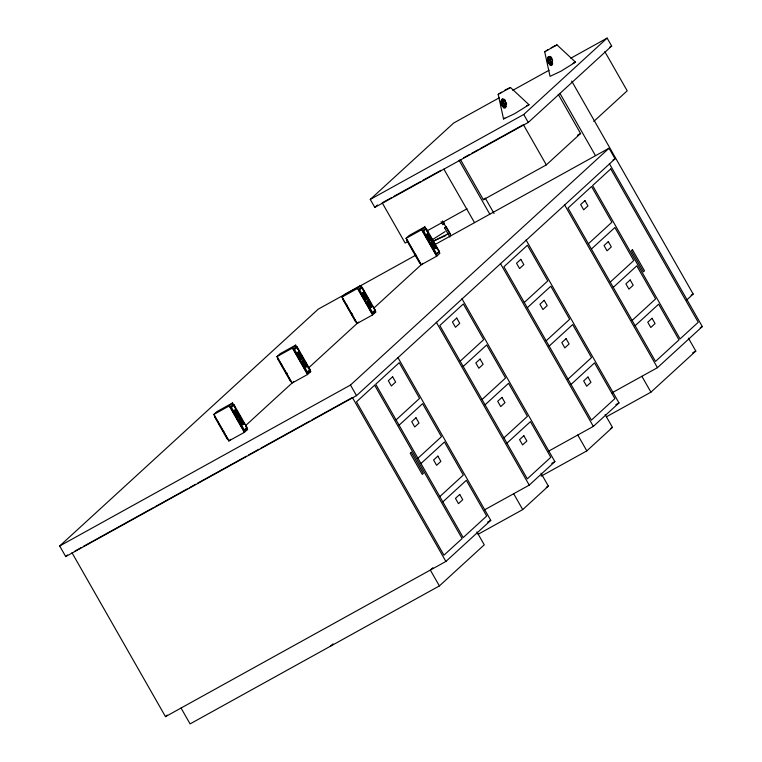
<?xml version="1.0" encoding="UTF-8"?>
<svg xmlns="http://www.w3.org/2000/svg" width="762" height="762" viewBox="0 0 762 762"><rect width="100%" height="100%" fill="white"/><g stroke="black" fill="none" stroke-linecap="round" stroke-linejoin="round"><path stroke-width="1.14" d="M235.525 411.185L237.268 414.252L236.887 414.604L235.134 411.537L235.525 411.185L237.268 414.252M240.154 419.31L241.525 422.729L241.906 422.377L240.154 419.31L239.582 420.529M298.209 354.454L298.666 353.339L300.418 356.406L299.256 356.292M302.733 362.693L303.305 361.464L305.057 364.531L303.895 364.417M363.569 294.742L363.731 293.751L365.484 296.818L364.312 296.694M368.951 304.819L367.789 303.095L368.856 302.543L368.913 301.371L368.97 302.438L368.208 302.866L367.979 302.228L368.36 301.876L369.37 304.59M427.377 236.144L427.834 235.029L429.587 238.096L428.425 237.973M432.54 244.05L433.016 242.659L433.073 243.716L432.311 244.145L432.083 243.507L432.473 243.154L433.473 245.869M500.977 102.184L501.987 99.26L503.568 99.079A4.639 2.429 58.4 0 1 505.216 100.174M547.487 59.588L548.488 56.664L550.069 56.483A4.639 2.429 58.4 0 1 551.717 57.579M246.85 427.272L246.707 428.206L243.764 430.901L230.191 407.108L233.134 404.412L234.058 404.851L246.85 427.272L243.764 430.901M309.991 369.437L309.848 370.37L306.915 373.056L293.341 349.263L296.275 346.567L297.209 347.015L309.991 369.437L306.915 373.056M375.056 309.839L374.914 310.772L371.97 313.468L358.397 289.665L361.34 286.979L362.264 287.417L375.056 309.839L371.97 313.468M439.16 251.117L439.017 252.051L436.074 254.746L422.5 230.953L425.444 228.257L426.368 228.695L439.16 251.117L436.074 254.746M501.406 103.803L501.739 102.565L503.053 103.051L504.034 104.775L503.711 106.013L502.387 105.527L501.406 103.803L502.177 102.289M547.907 61.208L548.688 59.693L547.907 61.208L548.897 62.932L550.65 63.141L549.335 62.665L548.354 60.931M550.212 63.417L550.545 62.179L549.554 60.455L548.24 59.969M368.227 304.981L368.941 304.571L370.989 307.362L371.589 305.962C370.675 306.124 369.808 304.057 371.037 306.838L371.713 306.467L370.313 307.734M429.844 238.249C430.482 240.754 430.501 236.553 428.263 239.049L427.72 238.077L428.396 237.706L430.454 240.497L431.035 239.087M506.159 103.041L505.063 101.117L502.863 100.308L501.386 101.222C499.986 103.156 501.472 105.699 503.291 106.756L504.673 106.985L506.159 106.07M506.711 103.994L505.225 104.908L504.673 106.985M552.66 60.436L551.564 58.522L549.373 57.712L547.888 58.617C546.487 60.56 547.973 63.103 549.793 64.16L551.174 64.389L552.66 63.475M239.268 418.043L238.735 416.595L239.382 417.938M366.979 299.152L367.484 300.609M431.044 240.44L431.74 241.802M501.987 99.26L501.348 100.098A4.639 2.429 58.4 0 0 501.377 101.937M548.488 56.664L547.764 57.55A4.639 2.429 58.4 0 0 547.878 59.341M570.833 58.188L607.133 38.1L611.667 46.063L528.276 122.453L374.799 207.388L370.256 199.425L453.657 123.034L499.281 97.784M374.799 207.388L377.438 204.978M505.901 89.621L510.511 87.506L529.019 104.746L514.417 113.814L503.539 118.948L498.186 94.364L498.719 93.993M552.86 46.787L557.012 44.901L575.52 62.151L560.927 71.218L550.05 76.352L544.697 51.768L545.221 51.387M510.511 87.506L498.186 94.364M557.012 44.901L544.697 51.768M443.894 169.154L474.516 222.609M503.539 118.948L504.835 118.034M459.181 160.696L460.438 159.534L483.365 199.73L546.325 164.887L580.596 133.493L558.26 94.326M370.256 199.425L523.732 114.49L607.133 38.1M434.559 244.783L609.038 148.219L615.067 158.801L356.521 395.63L65.713 556.574L59.684 545.992L318.23 309.162L415.862 255.137M245.85 426.358L247.593 429.406L244.383 432.349L228.819 440.96L213.731 414.518L216.941 411.585L232.505 402.965L235.41 408.051M301.457 355.292L310.734 371.57L307.534 374.504L291.96 383.124L276.882 356.683L280.092 353.739L295.656 345.129L300.295 353.263M372.323 305.867L375.799 311.972L372.589 314.906L357.026 323.526L341.947 297.085L345.148 294.151L360.721 285.531L371.161 303.838M429.463 234.944L439.903 253.251L436.702 256.194L421.129 264.805L406.051 238.363L409.251 235.429L424.825 226.809L428.301 232.915M213.731 414.518L229.305 405.908L232.505 402.965M276.882 356.683L292.456 348.063L295.656 345.129M341.947 297.085L357.511 288.465L360.721 285.531M406.051 238.363L421.615 229.753L424.825 226.809M65.713 556.574L67.466 554.965M230.191 407.108L231.4 407.289L234.058 404.851M293.341 349.263L294.542 349.453L297.209 347.015M358.397 289.665L359.607 289.855L362.264 287.417M422.5 230.953L423.71 231.134L426.368 228.695M233.963 410.889L235.458 409.765L236.41 410.88L235.734 411.261M365.16 297.904L366.712 297.028L363.665 292.332L362.169 293.456L362.845 293.084L363.388 294.58M426.415 235.296L427.777 233.61L429.282 235.515M235.458 409.765L234.077 411.061L235.877 410.261M297.218 353.216L298.609 351.93L299.561 353.044M363.665 292.332L362.283 293.618L363.76 292.513L363.083 292.894M427.777 233.61L426.387 234.896L427.863 233.801L428.72 234.725M297.894 352.844L299.028 352.415L298.352 352.787M236.068 410.689L236.01 411.851L236.068 410.689L237.82 413.756L236.439 413.566M299.209 352.844L299.152 354.006L299.209 352.844L300.961 355.911L300.58 356.264L299.999 355.492L300.961 355.911M364.274 293.246L364.217 294.418L364.274 293.246L366.027 296.313L365.636 296.666L365.065 295.894L366.027 296.313M427.996 234.886L428.377 234.534L430.13 237.601L429.739 237.954L427.996 234.886L427.911 235.925L428.377 234.534M363.922 294.542L364.331 294.313M236.858 413.328L237.82 413.756M429.168 237.173L430.13 237.601M236.41 414.004L235.991 414.233M237.534 415.728C238.887 416.195 236.753 413.08 237.963 415.585M301.114 357.74L300.628 356.568L301.114 357.74L300.438 358.111M366.417 297.923L365.741 296.97L366.417 297.923L365.741 298.294L365.389 297.685M238.173 416.109L238.725 415.242L237.373 416.843L238.049 416.471L237.192 415.538M238.849 415.738L237.468 417.024L238.963 415.9L236.972 411.594L236.306 411.966M366.255 299.037L367.055 298.304M431.159 239.582L430.035 240.011M300.333 357.702L301.2 358.626L300.523 358.997L302 357.902L300.609 359.188L302.104 358.064L300.123 353.749M449.885 237.077L444.637 227.876L446.303 226.352M369.265 301.581L368.313 300.476L367.494 301.228L368.903 304.6M431.149 243.526L430.921 242.878L432.416 241.754L433.368 242.859M302.533 360.969L303.667 360.54M367.589 301.371L368.732 300.952M432.835 242.23L431.025 243.03M240.23 420.205L240.706 418.814L242.449 421.881L241.078 421.691M303.848 360.969L303.79 362.131L303.848 360.969L305.6 364.036L305.21 364.388L304.638 363.617L305.6 364.036M240.001 420.3L240.63 422.358L241.906 422.377M241.487 421.462L242.449 421.881M369.399 304.143L370.656 304.438L370.275 304.79L369.808 303.914M433.502 245.431L434.759 245.726L434.378 246.078L433.921 245.193M483.365 199.73L484.613 198.596M242.659 421.643L243.602 424.043L242.926 424.415L242.145 422.577L242.868 423.52L241.945 424.12L243.383 423.396L242.707 424.634M370.818 305.629L370.151 306.676L369.951 305.714M306.219 364.722L306.753 366.208L305.257 367.332L306.648 366.055L305.181 367.16L305.848 366.789M435.016 248.479L435.816 247.745M243.602 424.043L242.783 424.796L241.278 422.91L240.592 423.348M228.819 440.96L230.572 439.36M245.478 425.701L293.694 381.533M308.239 368.217L358.626 322.059M373.485 308.448L422.729 263.338M593.779 121.425L627.193 90.811L604.857 51.654M59.684 545.992L350.482 385.048L609.038 148.219M396.078 419.91L419.576 398.383L399.221 362.683L375.714 384.219L463.191 537.572L486.689 516.036L466.334 480.346L442.827 501.872M460.181 361.188L483.68 339.662L463.325 303.962L439.817 325.498L527.294 478.85L550.793 457.324L530.438 421.624L506.93 443.16M524.285 302.476L547.783 280.94L527.428 245.25L503.92 266.776L591.398 420.138L614.896 398.602L594.541 362.912L571.033 384.439M588.388 243.754L611.886 222.228L591.531 186.528L568.023 208.064L655.501 361.417L678.999 339.881L658.644 304.19L635.137 325.717M399.088 425.196L422.596 403.67L441.446 436.721L417.938 458.248M463.191 366.484L486.699 344.948L505.549 378L482.051 399.526M527.294 307.762L550.802 286.226L569.652 319.278L546.154 340.814M591.398 249.041L614.905 227.514L633.755 260.566L610.257 282.092M420.957 463.534L444.465 442.008L463.315 475.059L439.807 496.586M485.061 404.822L508.568 383.286L527.418 416.338L503.911 437.874M549.164 346.1L572.672 324.574L591.522 357.616L568.014 379.152M613.267 287.379L636.775 265.852L655.625 298.904L632.127 320.431M71.971 552.717L165.478 716.651L167.202 715.07M686.619 300.095L693.182 294.075L571.691 81.077M330.403 646.252L332.994 643.88M432.921 567.7L430.33 570.071L439.379 585.93L190.09 723.9L181.042 708.031M165.478 716.651L445.903 561.451L490.776 520.351L397.859 357.445M484.603 509.816L529.238 485.118L554.879 461.629L461.963 298.733M548.716 451.104L593.341 426.396L618.982 402.917L526.066 240.011M611.886 392.897L657.444 367.684L702.316 326.574L609.4 163.678M439.379 585.93L484.261 544.83L476.907 531.943M478.088 534.295L522.722 509.597L548.364 486.108L541.01 473.221M541.153 476.155L586.826 450.885L612.467 427.396L605.114 414.499M606.457 416.776L650.929 392.163L695.801 351.063L688.448 338.166M432.454 239.611L445.132 231.591M546.268 50.749L548.23 49.54M547.888 58.617L550.088 59.426L551.564 58.522M499.767 93.345L501.72 92.135M501.386 101.222L503.587 102.022L505.063 101.117M502.387 105.527L504.149 105.747L503.711 106.013M551.231 47.692L551.812 47.349M504.73 90.287L505.311 89.945M512.769 90.326L549.059 70.237M609.61 47.206L611.667 46.063M391.497 197.691L382.21 202.835L405.136 243.03L408.232 241.316M393.554 196.558L420.395 181.699M422.453 180.565L441.036 170.278M463.534 157.82L469.735 154.4M471.792 153.257L477.984 149.828M480.05 148.685L523.399 124.692L546.325 164.887M577.482 135.217L580.596 133.493M426.806 231.038L467.058 208.759M426.282 234.734L426.949 234.363L427.492 235.858L426.815 236.23M427.187 234.172L427.863 233.801M427.168 237.134L427.901 236.772L427.091 234.925M444.637 227.876L446.38 226.924L450.456 234.077M429.282 237.068L428.749 237.411L428.025 235.82M429.111 238.763L429.987 238.354M429.139 238.887L430.073 238.458M429.187 239.03L430.168 238.592M429.263 239.182L430.263 238.744M430.016 238.973L429.606 239.801L430.52 239.201M430.921 240.516L431.587 241.887M432.416 241.754L431.74 242.125L432.159 242.602L432.797 242.097M431.825 242.297L432.492 241.925M431.063 243.44L431.825 243.154L431.597 242.506M431.378 244.316L432.054 243.945L431.825 243.154M431.454 244.373L432.13 243.992L431.74 243.068M433.797 244.916L434.502 244.516L435.778 247.336M432.33 246.259L433.045 245.859L432.054 243.945M435.026 245.497L434.292 245.859L433.826 244.888M365.179 294.151L364.512 294.532L365.046 295.494L364.512 294.532L365.179 294.227L364.046 292.675M363.064 295.856L363.798 295.494L365.417 298.218M364.646 296.123L365.179 295.789M364.293 296.428L363.588 296.837L364.16 297.771M612.991 159.944L615.067 158.801M364.169 297.694L364.836 297.313L365.97 298.875M365.065 297.342L365.741 296.97M365.122 297.37L365.884 297.075M365.293 297.551L365.97 297.18M365.084 297.752L366.627 296.97L365.76 295.094M365.236 298.066L365.912 297.694M366.255 298.18L366.932 297.809L367.17 298.466L366.351 299.218L365.922 298.733M368.313 300.476L367.636 300.847L368.684 300.819L371.361 305.171M367.351 303.085L368.017 302.714M367.713 303.99L368.437 303.638L367.627 301.781M369.656 305.648L370.456 305.162M369.684 305.762L370.532 305.238M369.741 305.905L370.627 305.343M369.808 306.067L370.723 305.476M369.389 306.734L370.065 306.362L369.475 305.533M370.151 306.676L371.075 306.086M371.808 306.61L371.142 306.981L371.285 305.124M298.609 351.93L297.932 352.301L298.885 353.416M298.018 352.482L298.694 352.111M298.304 352.644L298.98 352.273M298.866 353.301L299.542 352.93L300.114 353.825M297.571 354.482L298.323 354.168L297.923 353.235M373.723 313.125L375.799 311.972M297.999 355.444L298.742 355.092L301.285 358.816M298.561 356.397L299.237 356.025L299.657 358.073M299.676 358.188L300.352 357.816M302.104 358.064L301.428 358.435L301.2 357.778M301.914 358.75L302.419 360.207M302.647 363.588L303.381 363.226L302.885 362.255M303.743 365.503L304.419 365.065L305.552 366.617L304.886 366.989L304.305 366.227M304.324 366.332L304.981 365.855L305.933 366.96M306.524 365.56L305.981 366.436M304.838 366.855L305.514 366.484M306.753 366.208L306.076 366.579L306.295 364.769L303.257 360.074L302.657 361.474M234.877 410.327L235.544 409.956M234.105 411.451L234.639 410.518M234.753 410.68L234.505 412.385M234.42 412.328L235.182 412.013L234.877 411.175M234.953 412.404L235.134 411.537M236.125 411.747L236.972 413.223M235.591 412.928L234.915 413.299L235.382 414.271L236.087 413.861L234.782 411.08M308.658 372.713L310.734 371.57M236.534 416.033L237.211 415.652L238.135 416.652M238.82 415.347L238.287 416.281L238.963 415.9M237.039 416.538L237.715 416.166M237.087 416.69L237.763 416.309M241.649 423.043L242.326 422.672M241.745 423.148L242.421 422.777M241.602 423.501L242.516 422.91M241.687 423.662L242.602 423.062M241.183 424.177L241.849 423.796L242.411 424.453M242.792 423.863L243.469 423.491M242.83 424.272L243.507 423.901M245.516 430.559L247.593 429.406M75.086 550.993L81.315 547.545M83.401 546.402L152.981 507.883M155.057 506.74L187.261 488.918M189.338 487.766L195.567 484.318M197.644 483.165L246.459 456.152M248.536 455L258.918 449.256M261.004 448.104L309.81 421.091M311.896 419.938L352.396 397.516L445.903 561.451M691.105 295.227L693.182 294.075M700.24 327.727L702.316 326.574M692.687 352.787L695.801 351.063M615.867 404.632L618.982 402.917M610.4 428.539L612.467 427.396M551.764 463.353L554.879 461.629M546.287 487.261L548.364 486.108M487.661 522.075L490.776 520.351M448.075 233.772L432.921 241.354L445.875 235.506M573.091 63.208L575.52 62.151M526.59 105.813L529.019 104.746M548.945 56.455L551.326 57.826L552.345 59.96L552.498 64.399L551.583 65.513L550.278 65.418L547.916 61.989M502.434 99.05L504.815 100.422L505.844 102.556L505.997 106.994L505.082 108.109L503.777 108.014L501.406 104.594M434.683 248.174L435.092 248.641L435.693 247.24M240.525 418.386L239.382 418.814L239.811 420.148M505.225 104.908L503.587 102.022M434.149 247.536L434.721 248.298M241.059 419.014L240.106 417.909L239.287 418.662L240.23 421.072L239.554 421.443L240.173 421.062L240.697 422.043M433.349 242.754L435.388 246.402M429.397 238.839L429.844 239.573M429.52 239.497L427.844 236.763M304.2 361.169L304.762 361.96M241.04 418.91L243.145 422.615M237.211 415.652L235.534 412.918L234.858 413.29L235.41 414.233M429.292 235.439L429.825 236.401M433.578 246.821L432.492 244.907M416.119 255.222L416.662 256.184M369.827 302.295L370.865 304.2M352.015 313.934L352.568 314.83M351.987 313.963L352.558 314.897M304.419 365.131L303.324 363.217M241.621 419.738L242.192 420.672M240.725 422.015L241.268 422.977M559.965 93.393L595.351 155.429M523.732 114.49L528.276 122.453M564.528 204.778L657.444 367.684M501.844 103.537L502.834 105.261M641.88 376.295L650.929 392.163M485.232 198.025L494.033 213.465M459.257 160.62L489.795 214.151M500.424 263.5L593.341 426.396M577.777 435.016L586.826 450.885M443.408 221.713L444.57 223.761L442.836 224.723L441.084 221.656M442.503 220.98L450.761 235.458M427.139 231.229L428.273 233.21M429.397 235.201L430.53 237.182M432.225 240.154L435.054 245.116M436.188 247.098L437.321 249.079M433.016 242.659L434.759 245.726M432.625 243.011L434.378 246.078M427.834 235.029L429.587 238.096M432.473 243.154L434.216 246.221L433.835 246.574L432.083 243.507M427.453 235.382L429.197 238.449M423.71 231.134L436.502 253.555M421.615 229.753L436.702 256.194M436.321 322.221L529.238 485.118M513.674 493.738L522.722 509.597M363.036 289.951L364.169 291.932M365.293 293.913L367.56 297.885M369.256 300.857L370.389 302.838M368.913 301.371L370.656 304.438M363.893 293.599L365.636 296.666M368.522 301.723L370.275 304.79M363.731 293.751L365.484 296.818M368.36 301.876L370.113 304.943L369.732 305.295L367.979 302.228M363.341 294.103L365.093 297.17M359.607 289.855L372.399 312.277M357.511 288.465L372.589 314.906M350.482 385.048L356.521 395.63M296.275 346.567L297.971 349.548M301.371 355.492L302.495 357.473M303.628 359.464L309.286 369.38M298.828 353.197L300.58 356.264M303.467 361.321L305.21 364.388M298.666 353.339L300.418 356.406M303.305 361.464L305.057 364.531M298.285 353.692L300.038 356.759M302.914 361.817L304.667 364.884M294.542 349.453L307.334 371.875M292.456 348.063L307.534 374.504M236.572 410.089L237.734 412.118M238.887 414.157L242.373 420.253M243.535 422.291L244.688 424.32M233.134 404.412L235.391 408.375M236.525 410.366L237.658 412.347M242.745 421.272L243.878 423.253M235.687 411.042L237.43 414.109M240.316 419.167L242.068 422.234M239.773 419.662L241.525 422.729M235.067 412.299L236.106 414.128M231.4 407.289L244.183 429.711M229.305 405.908L244.383 432.349M429.863 236.372L430.378 237.353M363.741 295.475L364.265 296.456M346.824 304.838L347.339 305.819M305.343 362.826L305.857 363.807M300.695 354.682L301.971 357.502M299.199 356.054L298.247 354.111M286.455 372.589L286.96 373.532M286.407 372.58L286.922 373.561M237.544 412.528L238.068 413.509M223.256 430.425L223.78 431.406M430.32 237.334L430.816 238.315M363.798 295.494L362.988 293.637M281.321 363.474L281.759 364.436M430.73 238.258L431.13 239.192M370.684 305.552L370.999 306.429M366.627 296.97L367.027 297.904L366.351 298.285L366.036 297.409M302.571 361.378L302.962 362.312M550.088 59.426L551.736 62.313L551.174 64.389M297.79 352.682L298.018 353.339M551.821 64.465A4.639 2.429 58.4 0 1 550.174 63.36M214.627 415.719L214.484 416.652L227.267 439.074L228.2 439.512L214.627 415.719M277.768 357.883L277.625 358.816L290.417 381.238L291.341 381.676L277.768 357.883M342.833 298.285L342.69 299.218L355.473 321.64L356.406 322.078L342.833 298.285M406.937 239.563L406.794 240.497L419.576 262.919L420.51 263.357L406.937 239.563M305.286 364.731L305.772 365.903L305.333 364.722M434.454 246.421L434.931 247.583L434.492 246.412M374.647 385.191L356.483 401.831L443.951 555.184L462.115 538.553L374.647 385.191M610.762 168.916L592.598 185.547L680.075 338.909L698.23 322.269L610.762 168.916M392.62 376.78L388.344 380.695L391.363 385.982L395.64 382.067L392.62 376.78M456.724 318.059L452.447 321.974L455.466 327.269L459.743 323.355L456.724 318.059M520.827 259.347L516.55 263.261L519.57 268.548L523.846 264.633L520.827 259.347M584.93 200.625L580.654 204.54L583.673 209.826L587.95 205.911L584.93 200.625M415.995 417.767L411.718 421.681L414.738 426.968L419.014 423.053L415.995 417.767M480.098 359.045L475.821 362.96L478.841 368.246L483.118 364.331L480.098 359.045M544.201 300.323L539.934 304.238L542.944 309.534L547.221 305.619L544.201 300.323M608.305 241.611L604.037 245.526L607.047 250.812L611.324 246.898L608.305 241.611M411.28 452.276L410.213 453.257L422.281 474.402L423.348 473.431L411.28 452.276M632.441 249.698L631.374 250.669L643.433 271.824L644.509 270.843L632.441 249.698M437.864 456.105L433.588 460.019L436.607 465.306L440.884 461.391L437.864 456.105M501.968 397.383L497.691 401.298L500.71 406.584L504.987 402.669L501.968 397.383M566.071 338.661L561.794 342.576L564.813 347.872L569.09 343.957L566.071 338.661M630.174 279.949L625.897 283.864L628.917 289.15L633.193 285.236L630.174 279.949M459.734 494.443L455.457 498.358L458.476 503.644L462.744 499.729L459.734 494.443M523.837 435.721L519.56 439.636L522.58 444.922L526.856 441.007L523.837 435.721M587.94 377.009L583.663 380.924L586.683 386.21L590.96 382.295L587.94 377.009M652.043 318.287L647.767 322.202L650.786 327.489L655.063 323.574L652.043 318.287M433.588 246.755L432.902 247.193L433.492 248.021L434.169 247.64L433.588 246.755M236.391 410.766L235.715 411.137L236.296 412.042L236.963 411.671L236.391 410.766"/></g></svg>
